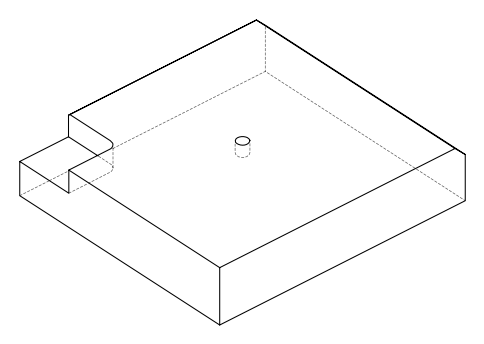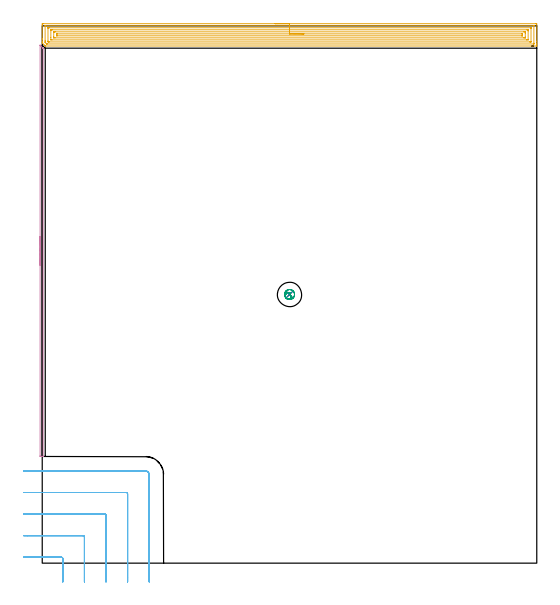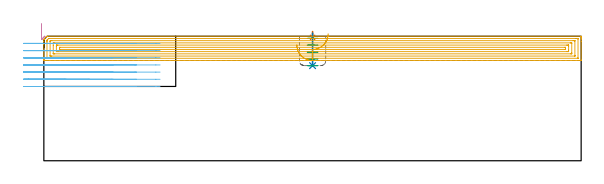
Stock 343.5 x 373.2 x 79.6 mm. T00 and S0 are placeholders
(PLAN: 6 operations, 4 tool changes, 28.2 min)
(1 SPOT_DRILL | STEP1POCKET | NXT0321_9005460120000 | 0.03 min | 4 mm3)
(2 DRILL_BLIND_HOLE_INTO_CENTER | STEP1POCKET | NXT0301_128 | 0.08 min | 1995 mm3)
(3 MILL_ROUGH_BLIND_HOLE_CONTOUR | STEP1POCKET | UGT0201_089 | Spiral | 0.73 min | 2098 mm3)
(4 AREA_MILL | FG_CHAMFER_SURFACE | UGT0205_001 | 2.43 min | 635 mm3)
(5 AREA_MILL_1 | FG_CHAMFER_SURFACE_1 | UGT0205_001 | 16.74 min | 41257 mm3)
(6 MILL_CORNER_NOTCH_RECTANGULAR | CORNER_NOTCH_RECTANGULAR | UGT0201_094 | Follow Part, ap 5, ae 75% | 8.15 min | 199415 mm3)
(TOOL NXT0321_9005460120000 | NC Spot Drill, 142deg, 12mm, Carbide, Uncoated | D12 PA142 FL30 Z2)
(TOOL NXT0301_128 | Carbide Drill 12mm [861.1-1200-036A1-GP GC34] | D12 PA150 FL37.4 Z2)
(TOOL UGT0201_089 | End mill 10 mm | D10 R3 FL22 Z4)
(TOOL UGT0205_001 | Chamfer Mill 20 x 3 x 45 deg. | D20 FL50 Z2)
(TOOL UGT0201_094 | End mill 20 mm | D20 FL38 Z4)
(OP 1 SPOT_DRILL)
G17 G21 G94 G90
T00 M6
G54
G17 G0 G90 X171.8 Y186.6 S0 M3
G43 Z89.6 H0
G94 G81 G98 Z78.873 F250. R82.6
G80
M5
M2
(OP 2 DRILL_BLIND_HOLE_INTO_CENTER)
G17 G21 G94 G90
T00 M6
G54
G17 G0 G90 X171.8 Y186.6 S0 M3
G43 Z89.6 H1
G94 G81 G98 Z60.8 F250. R81.6
G80
M5
M2
(OP 3 MILL_ROUGH_BLIND_HOLE_CONTOUR)
G17 G21 G94 G90
T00 M6
G54
G17 G0 G90 X171.8 Y186.6 S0 M3
G43 Z89.6 H0
Z78.24
G94 G3 X172.237 Y187.425 R0.528 F250.
X170.83 Y188.027 R1.419
X168.927 Y185.923 R2.282
X170.53 Y183.392 R2.545
X175.008 Y185.33 R3.45
X170.53 Y183.392 R-3.45
X172.769 Y184.361 R1.725
X171.8 Y186.6 R1.725
G0 Z73.88
G3 X172.237 Y187.425 R0.528
X170.83 Y188.027 R1.419
X168.927 Y185.923 R2.282
X170.53 Y183.392 R2.545
X175.008 Y185.33 R3.45
X170.53 Y183.392 R-3.45
X172.769 Y184.361 R1.725
X171.8 Y186.6 R1.725
G0 Z69.52
G3 X172.237 Y187.425 R0.528
X170.83 Y188.027 R1.419
X168.927 Y185.923 R2.282
X170.53 Y183.392 R2.545
X175.008 Y185.33 R3.45
X170.53 Y183.392 R-3.45
X172.769 Y184.361 R1.725
X171.8 Y186.6 R1.725
G0 Z65.16
G3 X172.237 Y187.425 R0.528
X170.83 Y188.027 R1.419
X168.927 Y185.923 R2.282
X170.53 Y183.392 R2.545
X175.008 Y185.33 R3.45
X170.53 Y183.392 R-3.45
X172.769 Y184.361 R1.725
X171.8 Y186.6 R1.725
G0 Z60.8
G3 X172.237 Y187.425 R0.528
X170.83 Y188.027 R1.419
X168.927 Y185.923 R2.282
X170.53 Y183.392 R2.545
X175.008 Y185.33 R3.45
X170.53 Y183.392 R-3.45
X172.769 Y184.361 R1.725
X171.8 Y186.6 R1.725
G0 Z89.6
M5
M2
(OP 4 AREA_MILL)
G17 G21 G94 G90
T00 M6
G54
G17 G0 G90 X-1.5 Y206.95 S1061 M3
G43 Z89.6 H0
Z87.5
G94 G1 Y206.988 Z86.628 F250.
Y207.102 Z85.763
Y207.291 Z84.912
Y207.553 Z84.08
Y207.887 Z83.274
Y208.29 Z82.5
Y208.759 Z81.764
Y209.29 Z81.072
Y209.879 Z80.429
Y210.522 Z79.839
Y211.214 Z79.308
Y211.95 Z78.84
Y212.724 Z78.437
Y213.53 Z78.103
Y214.362 Z77.841
Y215.214 Z77.652
Y216.079 Z77.538
Y216.95 Z77.5
Y359.71
X-1.498 Y359.797 Z77.499
X-1.496 Z77.501
X-1.342 Y359.644 Z77.654
X-1.199 Y359.5 Z77.799
X-0.916 Y359.216 Z78.084
X0.446 Y357.854 Z79.446
X0.506 Y357.795 Z79.5
X0.6 Y357.695 Z79.585
Y357.419 Z79.6
Y74.251
X0.597 Y74.11 Z79.588
X0.549 Y74.107 Z79.54
X0.19 Y74.1 Z79.189
X-0.291 Z78.709
X-0.896 Z78.099
X-1.199 Z77.797
X-1.491 Y74.102 Z77.505
X-1.496 Y74.251 Z77.504
X-1.5 Y74.553 Z77.5
Y216.95
Y217.822 Z77.538
Y218.687 Z77.652
Y219.538 Z77.841
Y220.37 Z78.103
Y221.176 Z78.437
Y221.95 Z78.84
Y222.686 Z79.308
Y223.378 Z79.839
Y224.021 Z80.429
Y224.611 Z81.072
Y225.142 Z81.764
Y225.61 Z82.5
Y226.013 Z83.274
Y226.347 Z84.08
Y226.609 Z84.912
Y226.798 Z85.763
Y226.912 Z86.628
Y226.95 Z87.5
G0 Z89.6
M5
M2
(OP 5 AREA_MILL_1)
G17 G21 G94 G90
T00 M6
G54
G17 G0 G90 X161.75 Y374.7 S1061 M3
G43 Z89.6 H0
Z74.1
G94 G1 X161.788 Z73.228 F250.
X161.902 Z72.364
X162.091 Z71.512
X162.353 Z70.68
X162.687 Z69.874
X163.09 Z69.1
X163.559 Z68.364
X164.09 Z67.672
X164.679 Z67.029
X165.322 Z66.44
X166.014 Z65.909
X166.75 Z65.44
X167.524 Z65.037
X168.33 Z64.703
X169.162 Z64.441
X170.014 Z64.252
X170.878 Z64.138
X171.75 Z64.1
X342.878
X343.166 Y374.697 Z64.102
X343.49 Y374.692 Z64.106
X343.5 Y374.363 Z64.435
Y362.487 Z76.308
Y361.051 Z77.745
Y360.701 Z78.094
Y360.002 Z78.798
Y359.676 Z79.123
X343.493 Y359.261 Z79.531
X343.49 Y359.202 Z79.588
X343.325 Y359.2 Z79.6
X2.409
X2.096 Y359.204 Z79.59
X1.937 Y359.361 Z79.435
X1.491 Y359.809 Z78.991
X0.324 Y360.976 Z77.824
X0.151 Y361.148 Z77.65
X0.026 Y361.277 Z77.521
X0.003 Y361.307 Z77.489
X0.001 Y361.371 Z77.427
X0. Y361.39 Z77.408
Y362.487 Z76.308
Y363.729 Z75.068
Y364.272 Z74.522
Y373.82 Z64.978
X0.002 Y374.091 Z64.706
X0.007 Y374.692 Z64.106
X0.019 Y374.693 Z64.104
X0.622 Y374.7 Z64.1
X171.75
Y373.286 Z65.514
X341.178 Y373.285 Z65.515
X341.352 Y373.283 Z65.517
X341.468 Y373.279 Z65.521
X341.492 Y373.277 Z65.523
X341.495 Y373.273 Z65.527
X341.498 Y373.257 Z65.543
X341.499 Y373.199 Z65.601
X341.5 Y361.186 Z77.614
X341.497 Y360.701 Z78.099
X341.494 Y360.651 Z78.149
X341.491 Y360.627 Z78.173
X341.484 Y360.621 Z78.179
X341.439 Y360.619 Z78.181
X341.265 Y360.615 Z78.185
X341.178 Y360.614 Z78.186
X341.091
X3.389 Y360.615 Z78.185
X3.303 Y360.616 Z78.184
X3.216 Y360.618 Z78.182
X3.161 Y360.621 Z78.179
X3.119 Y360.643 Z78.157
X3.056 Y360.701 Z78.099
X2.409 Y361.341 Z77.459
X2.158 Y361.594 Z77.206
X2.076 Y361.68 Z77.12
X2.014 Y361.748 Z77.052
X2.01 Y361.799 Z77.001
X2.003 Y362. Z76.8
X2.001 Y362.487 Z76.313
X2. Y362.895 Z75.905
Y372.714 Z66.086
X2.003 Y373.199 Z65.601
X2.006 Y373.249 Z65.551
X2.009 Y373.272 Z65.528
X2.016 Y373.279 Z65.521
X2.061 Y373.281 Z65.519
X2.235 Y373.285 Z65.515
X2.322 Y373.286 Z65.514
X2.409
X171.75
Y371.872 Z66.928
X339.304 Y371.871 Z66.929
X339.457 Y371.87 Z66.93
X339.482 Y371.868 Z66.932
X339.488 Y371.866 Z66.934
X339.492 Y371.844 Z66.956
X339.498 Y371.74 Z67.06
X339.5 Y371.609 Z67.191
Y371.413 Z67.387
X339.499 Y362.291 Z76.509
X339.493 Y362.095 Z76.705
X339.49 Y362.043 Z76.757
X339.472 Y362.035 Z76.765
X339.418 Y362.032 Z76.768
X339.304 Y362.03 Z76.77
X338.869 Y362.029 Z76.771
X338.41 Y362.028 Z76.772
X5.09 Y362.029 Z76.771
X4.653 Y362.03 Z76.77
X4.196 Y362.036 Z76.764
X4.172 Y362.039 Z76.761
X4.141 Y362.066 Z76.734
X4.08 Y362.126 Z76.674
X4.024 Y362.187 Z76.613
X4.01 Y362.291 Z76.509
X4.004 Y362.487 Z76.313
X4.001 Y362.682 Z76.118
Y371.609 Z67.191
X4.007 Y371.805 Z66.995
X4.01 Y371.857 Z66.943
X4.028 Y371.865 Z66.935
X4.082 Y371.868 Z66.932
X4.196 Y371.87 Z66.93
X4.631 Y371.871 Z66.929
X5.09 Y371.872 Z66.928
X171.75
Y370.457 Z68.343
X336.687
X337.458 Y370.45 Z68.35
X337.49 Y370.443 Z68.357
X337.495 Y370.395 Z68.405
X337.498 Y370.288 Z68.512
X337.5 Y370.073 Z68.727
Y369.644 Z69.156
Y363.834 Z74.966
X337.498 Y363.615 Z75.185
X337.495 Y363.506 Z75.294
X337.49 Y363.456 Z75.344
X337.447 Y363.449 Z75.351
X336.623 Y363.443 Z75.357
X336.559
X6.813
X6.042 Y363.45 Z75.35
X6.01 Y363.457 Z75.343
X6.005 Y363.505 Z75.295
X6.002 Y363.612 Z75.188
X6. Y365.165 Z73.635
Y370.066 Z68.734
X6.002 Y370.285 Z68.515
X6.005 Y370.394 Z68.406
X6.01 Y370.444 Z68.356
X6.053 Y370.451 Z68.349
X6.877 Y370.457 Z68.343
X6.941
X171.75
Y369.043 Z69.757
X334.528
X334.836 Y369.042 Z69.758
X335.426 Y369.039 Z69.761
X335.473 Y369.036 Z69.764
X335.49 Y369.026 Z69.774
X335.496 Y368.968 Z69.832
X335.499 Y368.735 Z70.065
X335.5 Y368.072 Z70.728
Y365.394 Z73.406
Y365.165 Z73.635
X335.498 Y364.999 Z73.801
X335.495 Y364.916 Z73.884
X335.49 Y364.876 Z73.924
X335.485 Y364.864 Z73.936
X335.451 Y364.863 Z73.937
X335.142 Y364.858 Z73.942
X334.836 Y364.857 Z73.943
X334.25
X8.972
X8.664 Y364.858 Z73.942
X8.074 Y364.861 Z73.939
X8.027 Y364.864 Z73.936
X8.01 Y364.874 Z73.926
X8.004 Y364.932 Z73.868
X8.002 Y365.165 Z73.635
X8. Y365.828 Z72.972
Y368.506 Z70.294
Y368.735 Z70.065
X8.002 Y368.901 Z69.899
X8.005 Y368.984 Z69.816
X8.01 Y369.024 Z69.776
X8.015 Y369.036 Z69.764
X8.049 Y369.037 Z69.763
X8.358 Y369.042 Z69.758
X8.664 Y369.043 Z69.757
X9.25
X171.75
Y367.629 Z71.171
X333.048 Y367.628 Z71.172
X333.264 Y367.627 Z71.173
X333.421 Y367.623 Z71.177
X333.49 Y367.62 Z71.18
X333.492 Y367.58 Z71.22
X333.498 Y367.393 Z71.407
X333.5 Y366.95 Z71.85
X333.499 Y366.5 Z72.3
X333.495 Y366.349 Z72.451
X333.49 Y366.295 Z72.505
X333.486 Y366.277 Z72.523
X333.472 Y366.276 Z72.524
X333.388 Y366.274 Z72.526
X333.048 Y366.271 Z72.529
X332.834
X10.452 Y366.272 Z72.528
X10.236 Y366.273 Z72.527
X10.079 Y366.277 Z72.523
X10.01 Y366.28 Z72.52
X10.008 Y366.32 Z72.48
X10.002 Y366.507 Z72.293
X10. Y366.95 Z71.85
X10.001 Y367.4 Z71.4
X10.005 Y367.551 Z71.249
X10.01 Y367.605 Z71.195
X10.014 Y367.623 Z71.177
X10.028 Y367.624 Z71.176
X10.112 Y367.626 Z71.174
X10.452 Y367.628 Z71.172
X10.666 Y367.629 Z71.171
X171.75
X172.622 Z71.209
X173.487 Z71.323
X174.338 Z71.512
X175.17 Z71.774
X175.976 Z72.108
X176.75 Z72.511
X177.486 Z72.98
X178.178 Z73.511
X178.821 Z74.1
X179.41 Z74.743
X179.942 Z75.435
X180.41 Z76.171
X180.813 Z76.945
X181.147 Z77.751
X181.409 Z78.583
X181.598 Z79.435
X181.712 Z80.3
X181.75 Z81.171
G0 Z89.6
M5
M2
(OP 6 MILL_CORNER_NOTCH_RECTANGULAR)
G17 G21 G94 G90
T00 M6
G54
G17 G0 G90 X14.3 Y-13. S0 M3
G43 Z89.6 H0
Z75.014
G94 G1 Y-10. F250.
Y3.106 F500.
G3 X13.306 Y4.1 R1.
G1 X-10.
X-13. F250.
G0 Z89.6
X29.3 Y-13.
Z75.014
G1 Y-10.
Y18.105 F500.
G3 X28.305 Y19.1 R1.
G1 X-10.
X-13. F250.
G0 Z89.6
X44.3 Y-13.
Z75.014
G1 Y-10.
Y33.105 F500.
G3 X43.305 Y34.1 R1.
G1 X-10.
X-13. F250.
G0 Z89.6
X59.3 Y-13.
Z75.014
G1 Y-10.
Y48.105 F500.
G3 X58.305 Y49.1 R1.
G1 X-10.
X-13. F250.
G0 Z89.6
X74.3 Y-13.
Z75.014
G1 Y-10.
Y61.4 F500.
G3 X71.6 Y64.1 R2.7
G1 X-10.
X-13. F250.
G0 Z89.6
X14.3 Y-13.
Z70.428
G1 Y-10.
Y3.106 F500.
G3 X13.306 Y4.1 R1.
G1 X-10.
X-13. F250.
G0 Z89.6
X29.3 Y-13.
Z70.428
G1 Y-10.
Y18.105 F500.
G3 X28.305 Y19.1 R1.
G1 X-10.
X-13. F250.
G0 Z89.6
X44.3 Y-13.
Z70.428
G1 Y-10.
Y33.105 F500.
G3 X43.305 Y34.1 R1.
G1 X-10.
X-13. F250.
G0 Z89.6
X59.3 Y-13.
Z70.428
G1 Y-10.
Y48.105 F500.
G3 X58.305 Y49.1 R1.
G1 X-10.
X-13. F250.
G0 Z89.6
X74.3 Y-13.
Z70.428
G1 Y-10.
Y61.4 F500.
G3 X71.6 Y64.1 R2.7
G1 X-10.
X-13. F250.
G0 Z89.6
X14.3 Y-13.
Z65.843
G1 Y-10.
Y3.106 F500.
G3 X13.306 Y4.1 R1.
G1 X-10.
X-13. F250.
G0 Z89.6
X29.3 Y-13.
Z65.843
G1 Y-10.
Y18.105 F500.
G3 X28.305 Y19.1 R1.
G1 X-10.
X-13. F250.
G0 Z89.6
X44.3 Y-13.
Z65.843
G1 Y-10.
Y33.105 F500.
G3 X43.305 Y34.1 R1.
G1 X-10.
X-13. F250.
G0 Z89.6
X59.3 Y-13.
Z65.843
G1 Y-10.
Y48.105 F500.
G3 X58.305 Y49.1 R1.
G1 X-10.
X-13. F250.
G0 Z89.6
X74.3 Y-13.
Z65.843
G1 Y-10.
Y61.4 F500.
G3 X71.6 Y64.1 R2.7
G1 X-10.
X-13. F250.
G0 Z89.6
X14.3 Y-13.
Z61.257
G1 Y-10.
Y3.106 F500.
G3 X13.306 Y4.1 R1.
G1 X-10.
X-13. F250.
G0 Z89.6
X29.3 Y-13.
Z61.257
G1 Y-10.
Y18.105 F500.
G3 X28.305 Y19.1 R1.
G1 X-10.
X-13. F250.
G0 Z89.6
X44.3 Y-13.
Z61.257
G1 Y-10.
Y33.105 F500.
G3 X43.305 Y34.1 R1.
G1 X-10.
X-13. F250.
G0 Z89.6
X59.3 Y-13.
Z61.257
G1 Y-10.
Y48.105 F500.
G3 X58.305 Y49.1 R1.
G1 X-10.
X-13. F250.
G0 Z89.6
X74.3 Y-13.
Z61.257
G1 Y-10.
Y61.4 F500.
G3 X71.6 Y64.1 R2.7
G1 X-10.
X-13. F250.
G0 Z89.6
X14.3 Y-13.
Z56.671
G1 Y-10.
Y3.106 F500.
G3 X13.306 Y4.1 R1.
G1 X-10.
X-13. F250.
G0 Z89.6
X29.3 Y-13.
Z56.671
G1 Y-10.
Y18.105 F500.
G3 X28.305 Y19.1 R1.
G1 X-10.
X-13. F250.
G0 Z89.6
X44.3 Y-13.
Z56.671
G1 Y-10.
Y33.105 F500.
G3 X43.305 Y34.1 R1.
G1 X-10.
X-13. F250.
G0 Z89.6
X59.3 Y-13.
Z56.671
G1 Y-10.
Y48.105 F500.
G3 X58.305 Y49.1 R1.
G1 X-10.
X-13. F250.
G0 Z89.6
X74.3 Y-13.
Z56.671
G1 Y-10.
Y61.4 F500.
G3 X71.6 Y64.1 R2.7
G1 X-10.
X-13. F250.
G0 Z89.6
X14.3 Y-13.
Z52.086
G1 Y-10.
Y3.106 F500.
G3 X13.306 Y4.1 R1.
G1 X-10.
X-13. F250.
G0 Z89.6
X29.3 Y-13.
Z52.086
G1 Y-10.
Y18.105 F500.
G3 X28.305 Y19.1 R1.
G1 X-10.
X-13. F250.
G0 Z89.6
X44.3 Y-13.
Z52.086
G1 Y-10.
Y33.105 F500.
G3 X43.305 Y34.1 R1.
G1 X-10.
X-13. F250.
G0 Z89.6
X59.3 Y-13.
Z52.086
G1 Y-10.
Y48.105 F500.
G3 X58.305 Y49.1 R1.
G1 X-10.
X-13. F250.
G0 Z89.6
X74.3 Y-13.
Z52.086
G1 Y-10.
Y61.4 F500.
G3 X71.6 Y64.1 R2.7
G1 X-10.
X-13. F250.
G0 Z89.6
X14.3 Y-13.
Z47.5
G1 Y-10.
Y3.106 F500.
G3 X13.306 Y4.1 R1.
G1 X-10.
X-13. F250.
G0 Z89.6
X29.3 Y-13.
Z47.5
G1 Y-10.
Y18.105 F500.
G3 X28.305 Y19.1 R1.
G1 X-10.
X-13. F250.
G0 Z89.6
X44.3 Y-13.
Z47.5
G1 Y-10.
Y33.105 F500.
G3 X43.305 Y34.1 R1.
G1 X-10.
X-13. F250.
G0 Z89.6
X59.3 Y-13.
Z47.5
G1 Y-10.
Y48.105 F500.
G3 X58.305 Y49.1 R1.
G1 X-10.
X-13. F250.
G0 Z89.6
X74.3 Y-13.
Z47.5
G1 Y-10.
Y61.4 F500.
G3 X71.6 Y64.1 R2.7
G1 X-10.
X-13. F250.
G0 Z89.6
M5
M2
